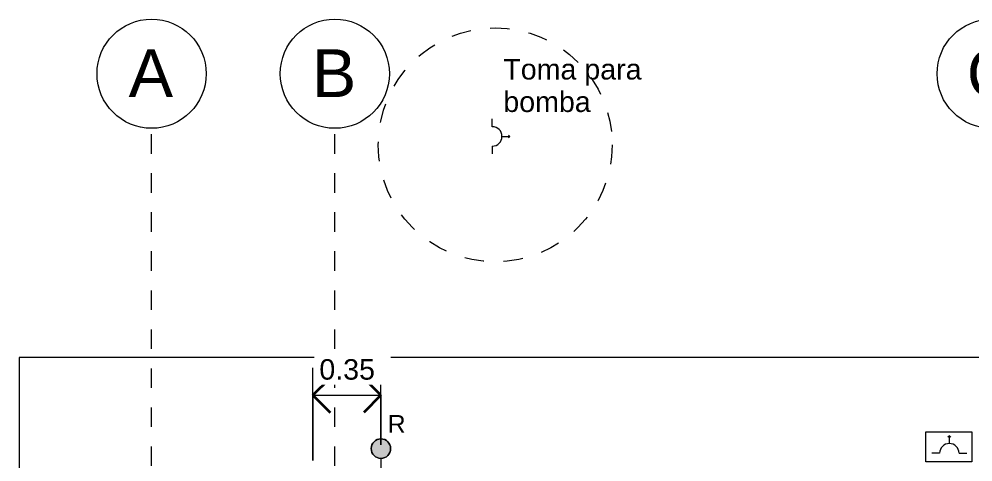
# Model space of a CAD drawing. Header units: metres. Extents: x -1.5 to 31.4, y -9.2 to 10.9.
# Drawn here: x -0.944 to 3.95, y 8.662 to 10.932 of the extents above; entities that cross this region are included whole.
import ezdxf

# ---------------------------------------------------------------- set-up
doc = ezdxf.new("R2010")
doc.units = ezdxf.units.M
doc.linetypes.add('Elevado', pattern=[0.003969, 0.002381, -0.001587])
doc.linetypes.add('Línea de rejilla', pattern=[0.022225, 0.0127, -0.003175, 0.003175, -0.003175])
for name, color, linetype, lineweight in [('A-ANNO-DIMS', 7, 'Continuous', 9), ('A-ANNO-DIMS-70', 7, 'Continuous', 9), ('A-DETL-GENF', 7, 'Continuous', 18), ('A-DETL-THIN', 7, 'Continuous', 18), ('A-FLOR', 7, 'Continuous', 18), ('A-FLOR-OVHD', 7, 'Elevado', 18), ('G-ANNO-TEXT', 7, 'Continuous', 9), ('S-GRID', 7, 'Continuous', 9), ('S-GRID-IDEN', 7, 'Continuous', 9)]:
    doc.layers.add(name, color=color, linetype=linetype, lineweight=lineweight)
doc.styles.add('Arial', font='arial.ttf', dxfattribs={"height": 0.245})
doc.styles.add('Arial_1', font='arial.ttf', dxfattribs={"height": 0.105})
doc.styles.add('Arial_2', font='arial.ttf', dxfattribs={"height": 0.091})
doc.dimstyles.new('Diagonal_-_Arial_1_5_mm', dxfattribs={"dimscale": 0.3048, "dimtxt": 0.107127, "dimasz": 0.287073, "dimexe": 0.459318, "dimexo": 0.229659, "dimgap": 0.160761, "dimtad": 1, "dimrnd": 0.01, "dimzin": 0, "dimdsep": 46, "dimtxsty": 'Arial_1', "dimblk1": 'OPEN30', "dimblk2": 'OPEN30', "dimsah": 1, "dimcen": 0.09, "dimaunit": 1, "dimadec": 4, "dimazin": 0, "dimtfac": 1, "dimtdec": 4, "dimtix": 1, "dimtmove": 0, "dimatfit": 3, "dimfxl": 1, "dimtvp": 1, "dimtfill": 1, "dimtolj": 1, "dimtzin": 0, "dimarcsym": 2})

# ---------------------------------------------------------------- blocks, each defined once
blk = doc.blocks.new('Rejilla - R4-1348589-ARQ_ELEC_PB')
at = {"layer": 'S-GRID-IDEN'}
blk.add_circle((0, 0), 0.004, dxfattribs=at)
blk = doc.blocks.new('DIMBLOCK20-ARQ_ELEC_PB')
at = {"layer": 'A-ANNO-DIMS-70', "transparency": 16777216}
for p, q in [((0.5637, 8.6697), (0.5637, 9.1433)), ((0.9122, 8.7499), (0.9122, 9.1433)), ((0.5637, 9.0033), (0.9122, 9.0033)), ((0.5637, 9.0033), (0.5637, 8.6697)), ((0.9122, 9.0033), (0.9122, 8.7499))]:
    blk.add_line(p, q, dxfattribs=at)
at = {"layer": 'A-ANNO-DIMS-70', "lineweight": 35, "transparency": 16777216}
for p, q in [((0.5637, 9.0033), (0.6512, 9.0908)), ((0.9122, 9.0033), (0.8247, 9.0908)), ((0.5637, 9.0033), (0.6512, 8.9158)), ((0.9122, 9.0033), (0.8247, 8.9158))]:
    blk.add_line(p, q, dxfattribs=at)
at = {"layer": 'A-ANNO-DIMS-70', "color": 0, "transparency": 16777216, "insert": (0.5963, 9.1886), "char_height": 0.105, "width": 0.34017, "attachment_point": 1, "line_spacing_factor": 0.941778, "style": 'Arial_1', "bg_fill": 3, "box_fill_scale": 1.25, "bg_fill_color": 9, "bg_fill_true_color": 13158600, "bg_fill_transparency": 0}
blk.add_mtext('0.35', dxfattribs=at)
blk = doc.blocks.new('_Open30')
at = {"color": 0, "linetype": 'ByBlock', "lineweight": -2}
for p, q in [((-1, 0.268), (0, 0)), ((0, 0), (-1, -0.268)), ((0, 0), (-1, 0))]:
    blk.add_line(p, q, dxfattribs=at)

msp = doc.modelspace()

# ---------------------------------------------------------------- hatches: boundary and pattern name
at = {"layer": 'A-DETL-GENF', "true_color": 0xff0000}
msp.add_hatch(color=1, dxfattribs=at).paths.add_polyline_path([(0.9122, 8.6799), (0.9252, 8.6816), (0.9372, 8.6866), (0.9476, 8.6945), (0.9555, 8.7049), (0.9605, 8.7169), (0.9622, 8.7299), (0.9605, 8.7428), (0.9555, 8.7549), (0.9476, 8.7652), (0.9372, 8.7732), (0.9252, 8.7781), (0.9122, 8.7799), (0.8993, 8.7781), (0.8872, 8.7732), (0.8769, 8.7652), (0.8689, 8.7549), (0.8639, 8.7428), (0.8622, 8.7299), (0.8639, 8.7169), (0.8689, 8.7049), (0.8769, 8.6945), (0.8872, 8.6866), (0.8993, 8.6816)])

# ---------------------------------------------------------------- linework, layer by layer
at = {"layer": 'A-DETL-THIN', "color": 1, "true_color": 0xff0000}
for p, q in [((1.4835, 10.3807), (1.4835, 10.4207)), ((1.5335, 10.3307), (1.5735, 10.3307)), ((1.5735, 10.3307), (1.5665, 10.3377)), ((1.5735, 10.3307), (1.5665, 10.3236)), ((1.4835, 10.2807), (1.4835, 10.2407)), ((3.7087, 8.6617), (3.7087, 8.8167)), ((3.7087, 8.8167), (3.9437, 8.8167)), ((3.9437, 8.8167), (3.9437, 8.6617)), ((3.8287, 8.7959), (3.8216, 8.7888)), ((3.8287, 8.7559), (3.8287, 8.7959)), ((3.8287, 8.7959), (3.8358, 8.7888)), ((0.9122, 8.6799), (0.9122, 8.6199)), ((3.7787, 8.7059), (3.7387, 8.7059)), ((3.8787, 8.7059), (3.9187, 8.7059)), ((3.9437, 8.6617), (3.7087, 8.6617))]:
    msp.add_line(p, q, dxfattribs=at)
msp.add_circle((0.9122, 8.7299), 0.05, dxfattribs=at)
for centre, start, end in [((1.4835, 10.3307), 270, 90), ((0.9122, 8.7299), 360, 180), ((0.9122, 8.7299), 180, 360), ((3.8287, 8.7059), 360, 180)]:
    msp.add_arc(centre, 0.05, start, end, dxfattribs=at)
at = {"layer": 'A-FLOR', "color": 253, "true_color": 0xaaaaaa}
for p, q in [((14.9057, 9.1977), (-0.9443, 9.1977)), ((-0.9443, 9.1977), (-0.9443, 7.6929))]:
    msp.add_line(p, q, dxfattribs=at)
at = {"layer": 'A-FLOR-OVHD', "color": 253, "true_color": 0xaaaaaa}
msp.add_circle((1.4988, 10.2873), 0.6, dxfattribs=at)
at = {"layer": 'S-GRID', "color": 8, "linetype": 'Línea de rejilla', "true_color": 0x808080}
for p, q in [((-0.2643, -9.1585), (-0.2643, 10.3724)), ((0.6757, -9.1585), (0.6757, 10.3724))]:
    msp.add_line(p, q, dxfattribs=at)

# ---------------------------------------------------------------- block references
at = {"layer": 'S-GRID-IDEN', "xscale": 69.99999999999997, "yscale": 69.99999999999997, "zscale": 69.99999999999997}
for p in [(-0.2643, 10.6524), (0.6757, 10.6524), (4.0457, 10.6524)]:
    msp.add_blockref('Rejilla - R4-1348589-ARQ_ELEC_PB', p, dxfattribs=at)

# ---------------------------------------------------------------- texts
at = {"layer": 'G-ANNO-TEXT', "color": 1, "true_color": 0xff0000, "attachment_point": 1}
for s, insert, char_height, width, style in [('Toma para ', (1.5403, 10.7275), 0.105, 0.89789, 'Arial_1'), ('bomba', (1.5403, 10.5609), 0.105, 0.533122, 'Arial_1'), ('R', (0.9474, 8.9019), 0.091, 0.112236, 'Arial_2')]:
    msp.add_mtext(s, dxfattribs=dict(at, insert=insert, char_height=char_height, width=width, style=style))
at = {"layer": 'S-GRID-IDEN', "char_height": 0.245, "attachment_point": 1, "style": 'Arial'}
for s, insert, width in [('A', (-0.3823, 10.7775), 0.280591), ('B', (0.5577, 10.7775), 0.280591), ('C', (3.9183, 10.7775), 0.303038)]:
    msp.add_mtext(s, dxfattribs=dict(at, insert=insert, width=width))

# ---------------------------------------------------------------- next in the draw order: dimensions: what is measured, and where the dimension line sits
at = {"layer": 'A-ANNO-DIMS'}
dim = msp.add_linear_dim(base=(0.9122, 9.0033), p1=(0.5637, 8.5997), p2=(0.9122, 8.6799), dimstyle='Diagonal_-_Arial_1_5_mm', override={"dimpost": '<>', "dimfxl": 0.357602}, dxfattribs=at)
dim.commit()
dim.dimension.update_dxf_attribs({"geometry": 'DIMBLOCK20-ARQ_ELEC_PB', "text_midpoint": (0.738, 9.1059)})

doc.saveas('drawing.dxf')
